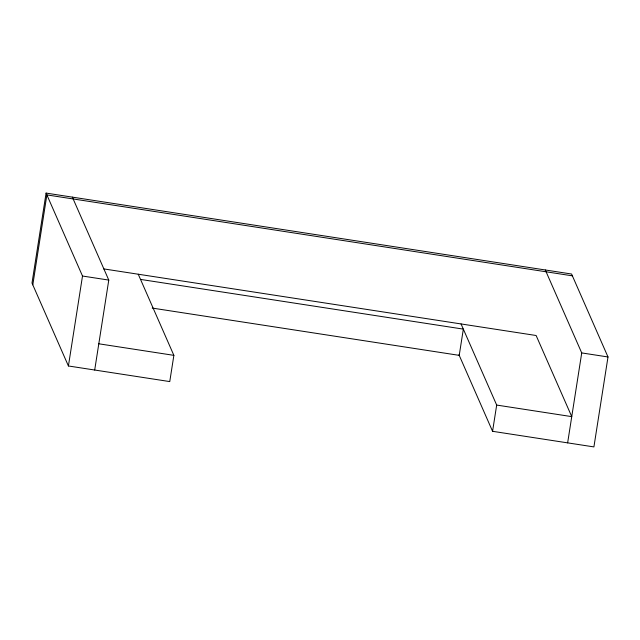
<?xml version="1.0" encoding="UTF-8"?>
<svg xmlns="http://www.w3.org/2000/svg" width="640" height="640" viewBox="0 0 640 640"><rect width="100%" height="100%" fill="white"/><g stroke="black" fill="none" stroke-linecap="round" stroke-linejoin="round"><path stroke-width="0.96" d="M458.952 354.728L492.568 431.304L593.912 446.912L608 356.968L571.584 274.024L46.088 193.088L32 283.032L68.416 365.976L169.76 381.584L173.872 355.352L138.248 274.224M32.8 284.848L46.88 194.904L572.376 275.84M68.416 365.976L82.504 276.032L46.088 193.088M94.696 370.024L108.776 280.08L72.36 197.136M492.568 431.304L496.68 405.064L461.056 323.936M567.64 442.864L581.728 352.92L545.304 269.976M103.68 268.896L536.128 335.504L571.752 416.632L496.68 405.064M140.528 279.408L463.336 329.12L459.224 355.36L152.216 308.072M82.504 276.032L108.776 280.08M581.728 352.92L608 356.968M98.8 343.792L173.872 355.352"/></g></svg>
